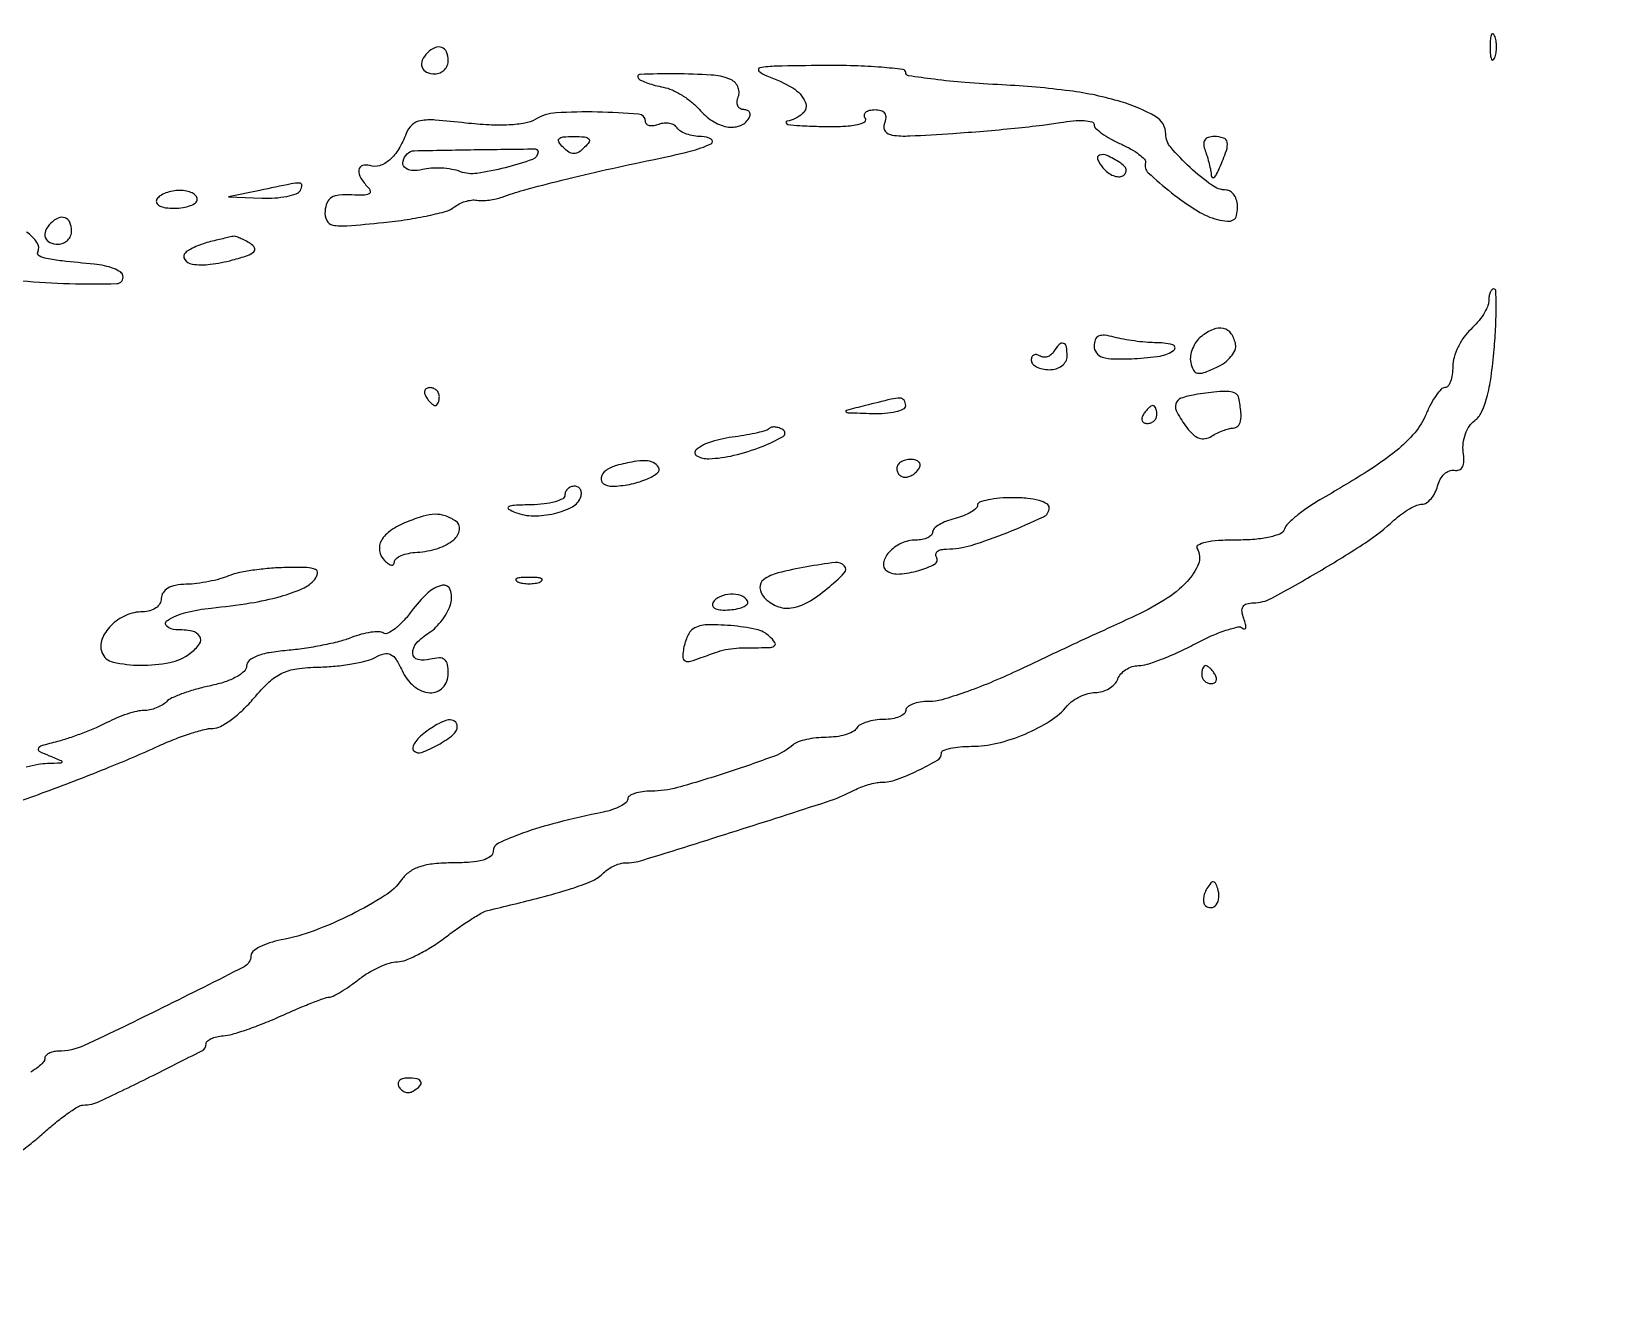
# Model space of a CAD drawing. Extents: x 0 to 4160, y 0 to 3120.
# Drawn here: x 1687.5 to 1862, y 1501.2 to 1642.7 of the extents above; entities that cross this region are included whole.
import ezdxf

# ---------------------------------------------------------------- set-up
doc = ezdxf.new("R2010")
doc.units = 0

msp = doc.modelspace()

# ---------------------------------------------------------------- linework, layer by layer
for points in [[(4159.499279, 606.274193, 0.000001), (4159.667734, 974.478125, 0.000057)], [(757.647081, 3119.740147, 0.000002), (520.492565, 3119.487217, 0.4139)], [(1964.75, 0.149832, 0.000016), (2717.930904, 0.232101, 0.000028), (3351.473438, 0.357111)], [(1686.41044, 1614.915324, 0.014224), (1691.76456, 1614.606972, 0.014542), (1697.02978, 1614.606979, 0.470872), (1697.720954, 1615.494678, 0.200268), (1697.437605, 1615.896747, 0.0464), (1696.683655, 1616.278649, 0.040839), (1695.66485, 1616.587669, 0.030175), (1694.5, 1616.766734, -0.003605), (1690.928833, 1617.122906, -0.025649), (1689.211918, 1617.396289, -0.067706), (1688.378145, 1617.695356, -0.395448), (1688.237197, 1618.096305, 0.260446), (1688.13273, 1619.198909, 0.093229), (1686.971034, 1620.350064, 0.075268)], [(1686.380166, 1517.88125, 0.015632), (1687.651729, 1518.850937, 0.011513), (1689, 1520, -0.012688), (1690.35459, 1521.148961, -0.016877), (1691.645437, 1522.11875, -0.014201), (1692.75401, 1522.848493, -0.139333), (1693.287141, 1523, 0.110497), (1695.138364, 1523.414167, 0.005596), (1700.731865, 1526.12577, 0.003069), (1706.524308, 1529.058852, 0.281051), (1707, 1529.838278, -0.220884), (1707.135903, 1530.130902, -0.067149), (1707.558795, 1530.400251, -0.053008), (1708.173868, 1530.608945, -0.036518), (1708.90228, 1530.717686, 0.05183), (1709.921596, 1530.901857, 0.012101), (1711.58023, 1531.426806, 0.01235), (1713.468654, 1532.127755, 0.011836), (1715.347416, 1532.93049, -0.005811), (1717.146136, 1533.724792, -0.007842), (1718.792237, 1534.398613, -0.00559), (1720.180258, 1534.923719, -0.080894), (1720.695136, 1535.022236, 0.112732), (1721.146921, 1535.138623, 0.015657), (1721.997946, 1535.612376, 0.017269), (1722.983816, 1536.249595, 0.013866), (1724, 1537, -0.030675), (1725.090605, 1537.750083, -0.027886), (1726.299287, 1538.387624, -0.028972), (1727.445713, 1538.834516, -0.075525), (1728.316722, 1538.977764, 0.091119), (1729.247286, 1539.160568, 0.023731), (1730.642965, 1539.789143, 0.023317), (1732.191774, 1540.670267, 0.021938), (1733.684705, 1541.708679, -0.009655), (1735.127357, 1542.765616, -0.011599), (1736.525314, 1543.701197, -0.010354), (1737.731305, 1544.433786, -0.072745), (1738.367983, 1544.688042, 0.003585), (1744.226671, 1546.13344, 0.014787), (1747.736836, 1547.137573, 0.022782), (1749.979757, 1547.965852, 0.096824), (1751.160364, 1548.760364, -0.044185), (1751.726948, 1549.234775, -0.036733), (1752.403178, 1549.635857, -0.038199), (1753.082199, 1549.911444, -0.077451), (1753.650456, 1550, 0.075411), (1755.676076, 1550.307255, 0.001364), (1766.120224, 1553.581579, 0.002206), (1776.164043, 1556.809348, 0.040939), (1779.236431, 1558.098159, -0.026583), (1779.997592, 1558.443442, -0.021322), (1780.848833, 1558.735084, -0.02181), (1781.660913, 1558.937108, -0.050095), (1782.287067, 1559, 0.086357), (1783.961837, 1559.291428, 0.026697), (1786.330004, 1560.286966, 0.020201), (1788.541853, 1561.471664, 0.262883), (1788.992198, 1562.25, -0.307108), (1789.194238, 1562.541344, -0.037154), (1789.980702, 1562.779687, -0.033889), (1791.06324, 1562.945769, -0.021123), (1792.346362, 1563, 0.059871), (1795.194076, 1563.342219, 0.040405), (1798.303733, 1564.372604, 0.041041), (1801.1109, 1565.843926, 0.078478), (1803.01722, 1567.520749, -0.065065), (1803.627369, 1568.087027, -0.044404), (1804.445013, 1568.56547, -0.044451), (1805.332925, 1568.891429, -0.065842), (1806.15383, 1569, 0.072137), (1806.926616, 1569.112076, 0.063864), (1807.671102, 1569.440625, 0.066858), (1808.275982, 1569.926452, 0.098869), (1808.638374, 1570.5, -0.091243), (1808.988695, 1571.073459, -0.066702), (1809.557215, 1571.559375, -0.065243), (1810.248297, 1571.88786, -0.078512), (1810.958049, 1572, 0.076441), (1811.91029, 1572.146436, 0.015492), (1813.528859, 1572.711984, 0.016006), (1815.387488, 1573.495923, 0.014385), (1817.260618, 1574.423776, -0.017163), (1819.061604, 1575.303471, -0.025403), (1820.700302, 1575.937646, -0.023079), (1822.037667, 1576.311092, -0.244244), (1822.568887, 1576.173776, 0.193797), (1822.786736, 1576.094449, 0.371969), (1822.913955, 1576.211984, 0.091535), (1822.88567, 1576.616302, 0.023032), (1822.690714, 1577.25, -0.054967), (1822.499472, 1578.049847, -0.170124), (1822.614716, 1578.584884, -0.188319), (1823.026504, 1578.8975, -0.069377), (1823.761664, 1579, 0.124852), (1825.817186, 1579.5214, 0.00854), (1831.094094, 1582.500285, 0.012844), (1836.251418, 1585.709898, 0.041075), (1839.438561, 1588.20639, -0.02777), (1840.268504, 1588.892842, -0.028916), (1841.158645, 1589.473127, -0.030187), (1841.982275, 1589.880721, -0.100129), (1842.57193, 1590, 0.147331), (1843.068289, 1590.149503, 0.070347), (1843.571602, 1590.595932, 0.060473), (1844.005649, 1591.252738, 0.051893), (1844.297255, 1592.028704, -0.062787), (1844.599791, 1592.783552, -0.077917), (1845.064417, 1593.379607, -0.092913), (1845.613475, 1593.729886, -0.148123), (1846.163887, 1593.778704, 0.144925), (1846.711338, 1593.823807, 0.188236), (1847.079106, 1594.161076, 0.111931), (1847.237745, 1594.82784, 0.037486), (1847.173003, 1595.833456, -0.065217), (1847.164119, 1596.822953, -0.056989), (1847.405388, 1597.830106, -0.05933), (1847.851705, 1598.714207, -0.088582), (1848.448449, 1599.338646, 0.127508), (1849.192701, 1600.248199, 0.041439), (1849.79186, 1601.893177, 0.03156), (1850.267339, 1604.198831, 0.014416), (1850.609365, 1607.25519, 0.008067), (1850.781553, 1609.841492, 0.01353), (1850.832261, 1612.018712, 0.007179), (1850.800132, 1613.790701, 0.40473), (1850.58392, 1614, 0.213444), (1850.360584, 1613.90011, 0.080186), (1850.171526, 1613.604903, 0.061004), (1850.042806, 1613.169946, 0.041491), (1850, 1612.654988, -0.105367), (1849.863329, 1612.01364, -0.036283), (1849.4125, 1611.173392, -0.034148), (1848.765355, 1610.29186, -0.033439), (1848, 1609.5, 0.05554), (1847.234492, 1608.634673, 0.041195), (1846.5875, 1607.532858, 0.042002), (1846.145526, 1606.375051, 0.070292), (1846, 1605.345012, -0.035654), (1845.935875, 1604.446878, -0.054041), (1845.741888, 1603.688847, -0.070663), (1845.458174, 1603.169018, -0.23681), (1845.12132, 1603, 0.206973), (1844.70599, 1602.820381, 0.034159), (1844.140106, 1602.129322, 0.032662), (1843.549273, 1601.171134, 0.023641), (1843.014908, 1600.035991, -0.077676), (1841.750699, 1597.963518, -0.047266), (1839.693725, 1595.954702, -0.030209), (1836.441541, 1593.63935, -0.008783), (1831.164988, 1590.471196, 0.019286), (1829.788497, 1589.604881, 0.022841), (1828.561161, 1588.679627, 0.02248), (1827.610536, 1587.817526, 0.117408), (1827.240399, 1587.221196, -0.214837), (1826.772203, 1586.713549, -0.044897), (1825.591995, 1586.331811, -0.036399), (1823.933051, 1586.080527, -0.019393), (1821.85765, 1586, 0.015716), (1819.857706, 1585.937121, 0.039415), (1818.413753, 1585.731205, 0.071679), (1817.590962, 1585.418162, 0.42802), (1817.487227, 1585.020667, -0.236341), (1817.637368, 1583.345899, -0.096758), (1816.375601, 1581.367239, -0.063658), (1813.821944, 1579.289219, -0.033178), (1810.193597, 1577.355818, 0.001945), (1807.504803, 1576.13195, 0.000942), (1804.075274, 1574.546949, 0.000935), (1800.509462, 1572.882688, 0.001346), (1797.360528, 1571.395466, -0.012862), (1794.435733, 1570.095614, -0.014343), (1791.551433, 1568.997418, -0.01375), (1789.051352, 1568.203132, -0.070145), (1787.610528, 1568, 0.036472), (1786.610749, 1567.926976, 0.055056), (1785.766843, 1567.70625, 0.072139), (1785.189127, 1567.383213, 0.23333), (1785, 1567, -0.222681), (1784.820624, 1566.617207, -0.076538), (1784.282961, 1566.29375, -0.058208), (1783.49372, 1566.07317, -0.039081), (1782.559017, 1566, 0.037634), (1781.57934, 1565.926158, 0.041396), (1780.653525, 1565.70625, 0.045439), (1779.906663, 1565.384508, 0.130646), (1779.5, 1565, -0.140547), (1779.076466, 1564.614859, -0.042361), (1778.25835, 1564.29375, -0.038741), (1777.235524, 1564.073701, -0.033629), (1776.140983, 1564, 0.027567), (1775.02197, 1563.938256, 0.028273), (1773.926101, 1563.753781, 0.029459), (1772.998998, 1563.484974, 0.095753), (1772.45, 1563.161809, -0.092396), (1770.36786, 1561.91743, -0.009676), (1764.977959, 1560.04069, -0.011009), (1759.53626, 1558.394869, -0.068025), (1756.647329, 1558, 0.031775), (1755.633188, 1557.935486, 0.049057), (1754.777653, 1557.73959, 0.063024), (1754.185174, 1557.454114, 0.254252), (1754, 1557.113499, -0.226436), (1753.818832, 1556.733968, -0.048386), (1753.192188, 1556.320381, -0.041635), (1752.303194, 1555.940895, -0.029093), (1751.25, 1555.658396, 0.011057), (1746.140235, 1554.483489, 0.023925), (1742.284633, 1553.307853, 0.024401), (1739.579768, 1552.18779, 0.290103), (1739, 1551.27264, -0.244141), (1738.713904, 1550.721641, -0.083699), (1737.87715, 1550.321604, -0.050584), (1736.504297, 1550.07481, -0.019199), (1734.556704, 1550, 0.02374), (1732.415013, 1549.898257, 0.05448), (1730.835842, 1549.571901, 0.07291), (1729.669973, 1548.996871, 0.088799), (1728.806704, 1548.141323, -0.098907), (1726.925166, 1546.349904, -0.024929), (1723.223914, 1544.260843, -0.026257), (1719.048688, 1542.438717, -0.043415), (1715.346264, 1541.405181, 0.030879), (1714.063699, 1541.081533, 0.043752), (1712.978435, 1540.627328, 0.051612), (1712.215208, 1540.119669, 0.220254), (1711.98458, 1539.638709, -0.278116), (1711.223637, 1538.414302, -0.003098), (1702.163582, 1533.857416, -0.005643), (1693.415086, 1529.647208, -0.10975), (1690.502039, 1529, 0.053931), (1689.92741, 1528.937838, 0.073666), (1689.441224, 1528.753401, 0.093369), (1689.114892, 1528.480844, 0.17391), (1689, 1528.160515, -0.190598), (1688.843176, 1527.764062, -0.037004), (1688.265625, 1527.233025, -0.034577), (1687.457269, 1526.679567, -0.025934)], [(1681.954817, 1555.371136, 0.00413), (1688.723623, 1557.795261, 0.007407), (1695.7786, 1560.507109, 0.011682), (1701.739102, 1563.06346, -0.014176), (1703.491612, 1563.804757, -0.014974), (1705.251877, 1564.431141, -0.014739), (1706.796544, 1564.879424, -0.063329), (1707.744705, 1565, 0.125694), (1708.611066, 1565.221288, 0.033721), (1709.818814, 1565.991279, 0.031948), (1711.117936, 1567.08298, 0.028272), (1712.324885, 1568.374567, -0.028929), (1714.004097, 1570.16681, -0.078663), (1715.432642, 1571.150651, -0.078255), (1717.099631, 1571.647938, -0.02842), (1719.566731, 1571.838018, 0.019207), (1721.398534, 1571.945262, 0.018479), (1723.240679, 1572.1933, 0.018769), (1724.845696, 1572.532593, 0.061461), (1725.855513, 1572.922673, -0.058854), (1726.857272, 1573.315633, -0.180059), (1727.571635, 1573.243924, -0.141014), (1728.175427, 1572.696439, -0.03165), (1728.836626, 1571.459222, 0.110236), (1730.166486, 1569.699347, 0.160827), (1731.953342, 1568.974906, 0.228068), (1733.39378, 1569.553934, 0.187171), (1734, 1571.116631, 0.047795), (1733.902625, 1572.132969, 0.178606), (1733.57555, 1572.673064, 0.183395), (1732.982584, 1572.863029, 0.050807), (1732, 1572.710251, -0.117321), (1730.620495, 1572.679616, -0.340696), (1730.04237, 1573.362239, -0.199592), (1730.461406, 1574.517251, -0.067732), (1731.863252, 1575.682526, 0.056188), (1732.616492, 1576.279904, 0.037341), (1733.338717, 1577.11443, 0.037445), (1733.925738, 1578.042715, 0.058378), (1734.269632, 1578.923073, 0.145688), (1734.218402, 1580.448886, 0.378166), (1733.340786, 1580.956989, 0.140527), (1731.709183, 1580.112717, 0.044385), (1729.87091, 1578.039267, -0.027069), (1728.966768, 1576.945487, -0.041233), (1728.060189, 1576.111884, -0.048957), (1727.271608, 1575.613926, -0.2604), (1726.780616, 1575.635587, 0.140617), (1726.259038, 1575.782283, 0.033816), (1725.353969, 1575.716243, 0.03209), (1724.285449, 1575.494521, 0.02705), (1723.189643, 1575.127918, -0.031836), (1721.845254, 1574.692405, -0.012936), (1719.968208, 1574.265245, -0.012738), (1717.919976, 1573.90856, -0.015846), (1716, 1573.686298, 0.020577), (1714.042326, 1573.440884, 0.050666), (1712.64653, 1573.058936, 0.079582), (1711.789132, 1572.559818, 0.224877), (1711.5, 1571.949461, -0.213619), (1711.234018, 1571.355308, -0.056741), (1710.365729, 1570.741163, -0.045567), (1709.088185, 1570.18411, -0.028822), (1707.517274, 1569.762035, 0.016782), (1705.921603, 1569.374227, 0.018967), (1704.420336, 1568.893485, 0.018535), (1703.184336, 1568.392773, 0.091109), (1702.567274, 1567.967274, -0.065334), (1702.084121, 1567.596218, -0.03888), (1701.428824, 1567.282327, -0.038274), (1700.714382, 1567.067198, -0.053048), (1700.05, 1566.993839, 0.057954), (1699.279832, 1566.901166, 0.020099), (1698.201359, 1566.596035, 0.019655), (1697.029759, 1566.161424, 0.021616), (1695.933349, 1565.648265, -0.018284), (1694.738845, 1565.079462, -0.010445), (1693.25898, 1564.476408, -0.010423), (1691.74284, 1563.931162, -0.016999), (1690.433349, 1563.539843, 0.006655), (1688.657603, 1563.048965, 0.191117), (1688.290238, 1562.763447, 0.43498), (1688.379538, 1562.462173, 0.018762), (1689.5, 1561.955703, -0.003161), (1690.834683, 1561.401865, -0.358528), (1690.917246, 1561.244292, -0.342688), (1690.778457, 1561.126287, -0.003047), (1689.3151, 1561.070285, 0.035471), (1688.278641, 1560.963078, 0.016167), (1686.945078, 1560.683974, 0.015916)]]:
    msp.add_lwpolyline(points, format="xyb")
for points in [[(1850.157895, 1641, 0.017491), (1850.189089, 1640.10856, 0.078554), (1850.306058, 1639.601562, 0.447206), (1850.474999, 1639.540618, 0.174857), (1850.662281, 1639.75, 0.057986), (1850.818615, 1640.320008, 0.037979), (1850.87034, 1641, 0.037979), (1850.818615, 1641.679992, 0.057986), (1850.662281, 1642.25, 0.174857), (1850.474999, 1642.459382, 0.447206), (1850.306058, 1642.398438, 0.078554), (1850.189089, 1641.89144, 0.017491)], [(1731.666667, 1640.333333, 0.091649), (1731.095775, 1639.503522, 0.193059), (1731.066255, 1638.735179, 0.206496), (1731.569797, 1638.19498, 0.103678), (1732.5, 1638, 0.099038), (1733.072457, 1638.114514, 0.097945), (1733.559375, 1638.440625, 0.097945), (1733.885486, 1638.927543, 0.099038), (1734, 1639.5, 0.103678), (1733.80502, 1640.430203, 0.206496), (1733.264821, 1640.933745, 0.193059), (1732.496478, 1640.904225, 0.091649)], [(1755.198027, 1637.46864, 0.09423), (1755.539285, 1637.236426, 0.018748), (1756.229783, 1636.96694, 0.019229), (1757.069675, 1636.710667, 0.016863), (1757.964224, 1636.50689, -0.058307), (1758.948289, 1636.195205, -0.032369), (1760.061859, 1635.604191, -0.031827), (1761.126328, 1634.850213, -0.044136), (1761.966826, 1634.03825, 0.068766), (1763.451113, 1632.738973, 0.099383), (1765.06337, 1632.088278, 0.13012), (1766.49124, 1632.193133, 0.172978), (1767.5, 1633, 0.093667), (1767.646585, 1633.381563, 0.171987), (1767.593972, 1633.70625, 0.173661), (1767.34937, 1633.923227, 0.095723), (1766.952028, 1634, -0.138841), (1766.552154, 1634.113221, -0.15249), (1766.288291, 1634.416315, -0.122057), (1766.209122, 1634.875454, -0.073695), (1766.329869, 1635.417241, 0.106326), (1766.421065, 1636.002606, 0.099378), (1766.267858, 1636.589353, 0.096073), (1765.893432, 1637.086956, 0.092199), (1765.35507, 1637.417241, 0.077216), (1763.297154, 1637.860783, 0.013275), (1759.293131, 1637.987386, 0.00965), (1755.380787, 1637.931676, 0.656118)], [(1769.5, 1637.771109, -0.046797), (1772.406825, 1636.415317, -0.15698), (1773.789876, 1634.868097, -0.329379), (1773.499047, 1633.557465, -0.132207), (1771.75, 1632.705733, 0.46841), (1771.653983, 1632.5318, 0.266128), (1771.867336, 1632.359663, 0.026343), (1773.209905, 1632.216801, 0.007474), (1775.309017, 1632.136182, 0.01233), (1777.73305, 1632.13914, 0.034768), (1779.418666, 1632.300416, 0.064585), (1780.374334, 1632.589649, 0.453033), (1780.5, 1633, -0.152499), (1780.402804, 1633.379215, -0.191558), (1780.552903, 1633.70625, -0.130242), (1780.954667, 1633.927278, -0.061057), (1781.547972, 1634, -0.070902), (1782.242689, 1633.900988, -0.178706), (1782.64726, 1633.601765, -0.172835), (1782.768205, 1633.103259, -0.065628), (1782.598868, 1632.39705, 0.25947), (1782.711386, 1631.606252, 0.198946), (1783.478683, 1631.157758, 0.046343), (1785.459049, 1631.071417, 0.004531), (1790.241879, 1631.349665, 0.004299), (1793.678576, 1631.610568, 0.004063), (1797.17574, 1631.934964, 0.004038), (1800.267391, 1632.272348, 0.014154), (1802.25, 1632.56202, -0.021154), (1803.687792, 1632.751578, -0.036097), (1804.898438, 1632.771699, -0.043202), (1805.766304, 1632.647722, -0.348837), (1806, 1632.353517, 0.205103), (1806.177565, 1631.938859, 0.032209), (1806.874098, 1631.35549, 0.031336), (1807.836033, 1630.738699, 0.022702), (1808.975653, 1630.171071, -0.022897), (1810.099409, 1629.610796, -0.035011), (1811.010922, 1629.015832, -0.038317), (1811.632823, 1628.464993, -0.270261), (1811.725653, 1628.087961, 0.284915), (1812.034161, 1626.967242, 0.019681), (1814.638334, 1624.739301, 0.026836), (1817.522281, 1622.703508, 0.078902), (1819.75, 1621.752331, 0.037354), (1820.874006, 1621.55778, 0.159913), (1821.529044, 1621.704553, 0.198892), (1821.886713, 1622.184371, 0.062057), (1822, 1623.09362, 0.063541), (1821.906698, 1623.824837, 0.079927), (1821.632812, 1624.449284, 0.095748), (1821.226837, 1624.873214, 0.148794), (1820.75, 1625.031601, -0.151384), (1819.119006, 1625.582547, -0.02989), (1816.701807, 1627.561397, -0.028824), (1814.54427, 1629.798076, -0.179326), (1814, 1631.266822, 0.269937), (1812.857463, 1633.228917, 0.056004), (1809.039498, 1634.862482, 0.041068), (1803.269499, 1636.094196, 0.019914), (1795.75, 1636.760642, -0.007469), (1791.6283, 1637.02277, -0.012329), (1788.157813, 1637.38187, -0.005961), (1785.308423, 1637.782493, -0.370475), (1785, 1638.141614, 0.380501), (1784.697327, 1638.48176, 0.008099), (1782.282813, 1638.724658, 0.014447), (1779.296661, 1638.889581, 0.008704), (1775.75, 1638.921053, 0.002848), (1770.572472, 1638.847369, 0.04053), (1768.734159, 1638.661175, 0.621762), (1768.629337, 1638.291509, 0.098231)], [(1743.678226, 1632.904429, -0.091974), (1742.548688, 1632.487785, -0.029697), (1740.768808, 1632.290176, -0.025607), (1738.536037, 1632.290194, -0.016085), (1735.934251, 1632.507631, 0.008892), (1732.54483, 1632.840048, 0.063437), (1730.901548, 1632.763211, 0.143765), (1729.951214, 1632.29355, 0.116525), (1729.311979, 1631.347488, -0.04503), (1728.47119, 1629.616707, -0.076463), (1727.442573, 1628.382618, -0.102669), (1726.332255, 1627.748795, -0.160312), (1725.241071, 1627.752976, 0.155818), (1724.426633, 1627.763239, 0.306925), (1724.038122, 1627.281476, 0.156642), (1724.247613, 1626.37741, 0.061813), (1725.041717, 1625.358283, -0.134429), (1725.294299, 1624.915233, -0.356639), (1725.151407, 1624.60714, -0.10998), (1724.513528, 1624.45624, -0.018161), (1723.241516, 1624.485632, 0.033842), (1721.83736, 1624.474065, 0.116487), (1720.97508, 1624.199919, 0.159052), (1720.478095, 1623.6282, 0.081413), (1720.251948, 1622.694597, 0.13259), (1720.450621, 1621.652895, 0.235385), (1721.127174, 1621.131771, 0.068618), (1722.676289, 1621.043424, 0.005511), (1726.758747, 1621.416264, 0.012143), (1729.396088, 1621.751362, 0.015302), (1731.816595, 1622.194996, 0.013432), (1733.801047, 1622.677962, 0.10719), (1734.632409, 1623.10989, -0.055483), (1735.196589, 1623.481034, -0.042198), (1735.882459, 1623.760302, -0.043213), (1736.579835, 1623.913292, -0.073428), (1737.175811, 1623.903154, 0.046672), (1737.790979, 1623.859822, 0.024956), (1738.551645, 1623.915337, 0.024625), (1739.328893, 1624.050353, 0.035059), (1740, 1624.251588, -0.02446), (1742.390323, 1625.023879, -0.005106), (1746.655579, 1626.128361, -0.005342), (1751.641712, 1627.30893, -0.005002), (1756.762239, 1628.409987, 0.010734), (1760.960266, 1629.36316, 0.049527), (1763.303775, 1630.201938, 0.602543), (1763.325546, 1630.701659, 0.13322), (1762.225684, 1631, -0.041527), (1761.37558, 1631.070727, -0.043664), (1760.563537, 1631.280921, -0.047822), (1759.902377, 1631.589063, -0.12198), (1759.526992, 1631.956326, 0.126981), (1759.190464, 1632.279146, 0.081026), (1758.678351, 1632.466258, 0.072258), (1758.073335, 1632.493102, 0.066719), (1757.467975, 1632.349337, -0.050413), (1756.905618, 1632.196321, -0.091795), (1756.431218, 1632.204933, -0.141285), (1756.120235, 1632.367602, -0.20483), (1756, 1632.648787, 0.390464), (1755.221492, 1633.493698, 0.015255), (1750.625958, 1633.729438, 0.021215), (1746.01851, 1633.629535, 0.11873)], [(1749.2, 1629.8, -0.049631), (1748.547259, 1629.265408, -0.147822), (1748, 1629.1, -0.147822), (1747.452741, 1629.265408, -0.049631), (1746.8, 1629.8, -0.051663), (1746.313616, 1630.398813, -0.354955), (1746.35, 1630.75, -0.180052), (1746.800928, 1630.95632, -0.018208), (1748, 1631, -0.018208), (1749.199072, 1630.95632, -0.180052), (1749.65, 1630.75, -0.354955), (1749.686384, 1630.398813, -0.051663)], [(1818.393011, 1629.418213, -0.017653), (1818.630596, 1628.727077, -0.013583), (1818.842343, 1627.957913, -0.01379), (1819.001056, 1627.227261, -0.031568), (1819.070285, 1626.668213, 0.193333), (1819.181951, 1626.432275, 0.386902), (1819.372382, 1626.430662, 0.08752), (1819.663057, 1626.800333, 0.021474), (1820, 1627.5, 0.015546), (1820.758653, 1629.428658, 0.129567), (1820.838559, 1630.355725, 0.278471), (1820.419791, 1630.838133, 0.078339), (1819.393011, 1631, 0.076855), (1818.737605, 1630.898658, 0.176865), (1818.348199, 1630.59835, 0.16701), (1818.230887, 1630.103551, 0.067159)], [(1744, 1629.29855, -0.319114), (1743.394953, 1628.44708, -0.021051), (1740.347995, 1627.527523, -0.026499), (1737.184901, 1626.892848, -0.124845), (1735.357322, 1627.082441, 0.044921), (1734.383209, 1627.343656, 0.02923), (1733.225029, 1627.475992, 0.029355), (1732.069996, 1627.472103, 0.048467), (1731.107322, 1627.317814, -0.080767), (1729.922503, 1627.205403, -0.187294), (1729.126606, 1627.577076, -0.262279), (1728.948519, 1628.272764, -0.131638), (1729.417116, 1629.083333, -0.193227), (1730.200702, 1629.417505, -0.001651), (1736.883673, 1629.53821, -0.001167), (1743.672714, 1629.622552, -0.417171)], [(1806.990862, 1627.51101, 0.057015), (1807.537349, 1626.987251, 0.069165), (1808.155439, 1626.639771, 0.082132), (1808.747486, 1626.513493, 0.151089), (1809.22007, 1626.63601, 0.125121), (1809.522353, 1626.948828, 0.192588), (1809.573772, 1627.316881, 0.136748), (1809.348827, 1627.715727, 0.055227), (1808.856763, 1628.109687, 0.032662), (1807.443277, 1628.880926, 0.188345), (1806.608907, 1628.932599, 0.444336), (1806.399887, 1628.469597, 0.070243)], [(1701.5, 1624, 0.253782), (1701.478234, 1623.615199, 0.1651), (1701.794783, 1623.287316, 0.083483), (1702.479336, 1623.068671, 0.035659), (1703.440983, 1623, 0.037227), (1704.420991, 1623.073066, 0.055981), (1705.248289, 1623.29375, 0.073461), (1705.813779, 1623.616918, 0.230178), (1706, 1624, 0.186414), (1705.852535, 1624.381787, 0.089706), (1705.429836, 1624.70625, 0.069539), (1704.801778, 1624.926216, 0.049547), (1704.059017, 1625, 0.046881), (1703.270704, 1624.925923, 0.046318), (1702.50665, 1624.70625, 0.050262), (1701.876024, 1624.383556, 0.111412)], [(1713, 1625), (1709.5, 1624.263282), (1713.190983, 1624.131641, 0.025684), (1714.649435, 1624.154551, 0.03296), (1715.979287, 1624.33242, 0.034769), (1717.029128, 1624.621128, 0.171488), (1717.5, 1625, 0.128206), (1717.67342, 1625.563505, 0.427023), (1717.433998, 1625.813583, 0.049962), (1716.476596, 1625.717677, 0.001945)], [(1689.666667, 1621.333333, 0.091649), (1689.095775, 1620.503522, 0.193059), (1689.066255, 1619.735179, 0.206496), (1689.569797, 1619.19498, 0.103678), (1690.5, 1619, 0.099038), (1691.072457, 1619.114514, 0.097945), (1691.559375, 1619.440625, 0.097945), (1691.885486, 1619.927543, 0.099038), (1692, 1620.5, 0.103678), (1691.80502, 1621.430203, 0.206496), (1691.264821, 1621.933745, 0.193059), (1690.496478, 1621.904225, 0.091649)], [(1707.5, 1619.286934, 0.023854), (1706.67436, 1619.046165, 0.021633), (1705.847442, 1618.720951, 0.022206), (1705.133084, 1618.364913, 0.062326), (1704.682783, 1618.035718, 0.372089), (1704.606655, 1617.296392, 0.205209), (1705.433271, 1616.782542, 0.068338), (1707.447978, 1616.752496, 0.034952), (1709.935133, 1617.234509, 0.014325), (1711.606435, 1617.73316, 0.10578), (1712.320365, 1618.150866, 0.347898), (1712.390116, 1618.580235, 0.125163), (1711.935133, 1619.061252, 0.019076), (1711.349019, 1619.401544, 0.023152), (1710.774695, 1619.673036, 0.022606), (1710.279522, 1619.853835, 0.126569), (1710, 1619.868686, 0.00661), (1709.698171, 1619.803741, 0.000869), (1709.059375, 1619.656262, 0.001009), (1708.302403, 1619.478503, 0.000845)], [(1817.963601, 1608.716147, 0.071053), (1817.402094, 1608.124607, 0.057828), (1816.981336, 1607.357992, 0.059438), (1816.75717, 1606.540705, 0.088243), (1816.777215, 1605.800423, 0.067293), (1817.071066, 1604.963025, 0.228684), (1817.519465, 1604.622652, 0.137057), (1818.24231, 1604.67534, 0.02059), (1819.602604, 1605.228703, 0.051136), (1820.528029, 1605.770566, 0.060789), (1821.265948, 1606.462603, 0.071342), (1821.717062, 1607.192479, 0.151871), (1821.788991, 1607.845414, 0.105946), (1821.292692, 1609.010089, 0.185345), (1820.433379, 1609.585866, 0.154834), (1819.283543, 1609.489721, 0.069843)], [(1801.489919, 1606.983688, -0.090427), (1801.179369, 1606.639411, -0.095498), (1800.77286, 1606.434921, -0.099685), (1800.334197, 1606.401101, -0.108373), (1799.930902, 1606.542705, 0.090666), (1799.57557, 1606.681645, 0.169366), (1799.273452, 1606.637945, 0.176081), (1799.071817, 1606.418448, 0.098926), (1799, 1606.059017, 0.182172), (1799.152336, 1605.654781, 0.09101), (1799.5875, 1605.311086, 0.070927), (1800.234725, 1605.07823, 0.050979), (1801, 1605, 0.072314), (1801.769411, 1605.111864, 0.08892), (1802.416667, 1605.4375, 0.10214), (1802.846791, 1605.924246, 0.130775), (1803, 1606.5, 0.041723), (1802.911619, 1607.5573, 0.280536), (1802.58144, 1607.938496, 0.295597), (1802.108296, 1607.810171, 0.044417)], [(1806, 1607.638266, 0.164131), (1806.256041, 1606.87929, 0.155901), (1806.924633, 1606.411243, 0.071659), (1808.204937, 1606.206764, 0.0147), (1810.5, 1606.239119, 0.027917), (1813.379981, 1606.526087, 0.128873), (1814.902263, 1607.190376, 0.629849), (1814.769974, 1607.778746, 0.054907), (1812.75, 1608.013655, -0.020614), (1811.725757, 1608.062129, -0.011917), (1810.5, 1608.200423, -0.011897), (1809.274675, 1608.398132, -0.01952), (1808.25, 1608.630286, 0.0357), (1807.17856, 1608.836864, 0.134389), (1806.508155, 1608.736858, 0.198833), (1806.132163, 1608.343628, 0.092877)], [(1731.5, 1602, 0.029505), (1731.768994, 1601.617226, 0.035638), (1732.066025, 1601.29375, 0.038439), (1732.34829, 1601.065539, 0.151918), (1732.559017, 1601, 0.210953), (1732.727648, 1601.07446, 0.081139), (1732.870461, 1601.29375, 0.061769), (1732.967655, 1601.617151, 0.042167), (1733, 1602, 0.105053), (1732.918938, 1602.381556, 0.099167), (1732.688914, 1602.70625, 0.09642), (1732.345238, 1602.923877, 0.093332), (1731.940983, 1603, 0.108972), (1731.586039, 1602.921712, 0.182303), (1731.3746, 1602.70625, 0.161196), (1731.343488, 1602.3821, 0.082592)], [(1817.25, 1602.210224, 0.047458), (1815.691963, 1601.814266, 0.25169), (1815.122418, 1601.182872, 0.19223), (1815.256841, 1600.222179, 0.028139), (1816.348296, 1598.538354, 0.048225), (1817.032459, 1597.770381, 0.103357), (1817.70968, 1597.363796, 0.128143), (1818.39426, 1597.309041, 0.097644), (1819.098296, 1597.581912, -0.027473), (1819.708351, 1597.922746, -0.023758), (1820.381999, 1598.213181, -0.024458), (1821.018702, 1598.417586, -0.061685), (1821.5, 1598.484687, 0.19365), (1822.029026, 1598.707033, 0.150785), (1822.325849, 1599.262127, 0.073196), (1822.37119, 1600.255938, 0.019391), (1822.15, 1601.833333, 0.222675), (1821.795531, 1602.333762, 0.110328), (1821.03459, 1602.566261, 0.048239), (1819.673874, 1602.539535, 0.009496)], [(1780.5, 1601, 0.001806), (1778.399487, 1600.457425, 0.552575), (1778.355757, 1600.318409, 0.210625), (1778.584323, 1600.207788, 0.001006), (1781.25, 1600.118315, 0.025186), (1782.687127, 1600.145368, 0.040456), (1783.898438, 1600.328505, 0.049096), (1784.756385, 1600.621448, 0.293966), (1785, 1601, 0.149372), (1784.820053, 1601.588906, 0.24941), (1784.373701, 1601.826324, 0.058646), (1783.374285, 1601.708695, 0.003713)], [(1811.5, 1600, 0.082592), (1811.343488, 1599.6179, 0.161196), (1811.3746, 1599.29375, 0.182303), (1811.586039, 1599.078288, 0.108972), (1811.940983, 1599, 0.093332), (1812.345238, 1599.076123, 0.09642), (1812.688914, 1599.29375, 0.099167), (1812.918938, 1599.618444, 0.105053), (1813, 1600, 0.042167), (1812.967655, 1600.382849, 0.061769), (1812.870461, 1600.70625, 0.081139), (1812.727648, 1600.92554, 0.210953), (1812.559017, 1601, 0.151918), (1812.34829, 1600.934461, 0.038439), (1812.066025, 1600.70625, 0.035638), (1811.768994, 1600.382774, 0.029505)], [(1769.775904, 1598.442571, -0.12398), (1769.410507, 1598.224188, -0.01349), (1768.456524, 1597.965274, -0.015867), (1767.284467, 1597.719975, -0.012174), (1765.990816, 1597.524149, 0.039672), (1763.348961, 1596.974327, 0.10279), (1761.640452, 1596.064445, 0.533672), (1761.711133, 1595.386355, 0.130111), (1763.05, 1595.076078, 0.051684), (1765.849826, 1595.454426, 0.033224), (1768.979346, 1596.436296, 0.037974), (1771.322717, 1597.557752, 0.567842), (1771.334234, 1598.293432, 0.052674), (1770.893257, 1598.505537, 0.061994), (1770.441174, 1598.606272, 0.0725), (1770.046444, 1598.586783, 0.148916)], [(1752.75, 1594.310674, 0.088806), (1751.584446, 1593.772231, 0.188838), (1751.042512, 1592.958638, 0.310163), (1751.316017, 1592.28789, 0.149354), (1752.25, 1592.013655, 0.045353), (1754.19885, 1592.212278, 0.04828), (1756.037698, 1592.758403, 0.060864), (1757.300932, 1593.459638, 0.392482), (1757.429736, 1594.11369, 0.144403), (1756.847647, 1594.635029, 0.100715), (1755.986553, 1594.848329, 0.058052), (1754.704701, 1594.753421, 0.016435)], [(1784, 1594, 0.092995), (1784.071618, 1593.618268, 0.096318), (1784.276414, 1593.29375, 0.099231), (1784.581949, 1593.076556, 0.105429), (1784.940983, 1593, 0.089642), (1785.346558, 1593.073302, 0.053229), (1785.7871, 1593.29375, 0.051032), (1786.193797, 1593.617485, 0.06081), (1786.5, 1594, 0.139169), (1786.607943, 1594.379648, 0.191142), (1786.478525, 1594.70625, 0.138808), (1786.110654, 1594.926733, 0.066118), (1785.559017, 1595, 0.062283), (1784.962904, 1594.925455, 0.080552), (1784.457961, 1594.70625, 0.097988), (1784.120018, 1594.381379, 0.153634)], [(1747, 1591, -0.283397), (1746.759007, 1590.608963, -0.047073), (1745.898438, 1590.273104, -0.039669), (1744.686977, 1590.029142, -0.025176), (1743.25, 1589.929715, 0.006685), (1741.356629, 1589.868898, 0.101461), (1740.723113, 1589.70868, 0.596699), (1740.712141, 1589.464371, 0.041902), (1741.493328, 1589.081274, 0.092332), (1743.485696, 1588.702142, 0.059192), (1745.831547, 1588.971551, 0.062269), (1747.846983, 1589.723196, 0.194317), (1748.768173, 1590.80452, 0.084972), (1748.838199, 1591.261013, 0.126391), (1748.73138, 1591.648828, 0.142772), (1748.464479, 1591.906056, 0.121421), (1748.083333, 1592, 0.091158), (1747.669757, 1591.923967, 0.095739), (1747.318229, 1591.70625, 0.099562), (1747.083004, 1591.381527, 0.107521)], [(1793, 1589.882688, -0.214739), (1792.834622, 1589.515376, -0.048171), (1792.265625, 1589.101884, -0.04173), (1791.457339, 1588.712688, -0.029866), (1790.5, 1588.410644, 0.031538), (1789.542749, 1588.105107, 0.043524), (1788.734375, 1587.705595, 0.050787), (1788.168069, 1587.277325, 0.208396), (1788, 1586.891592, -0.199202), (1787.858675, 1586.55094, -0.085443), (1787.448468, 1586.261905, -0.065434), (1786.841115, 1586.065571, -0.045525), (1786.122445, 1586, 0.110535), (1784.513027, 1585.639804, 0.094974), (1783.108368, 1584.616221, 0.142982), (1782.51478, 1583.440811, 0.309563), (1782.905453, 1582.558433, 0.158806), (1784.298856, 1582.219521, 0.049204), (1786.450455, 1582.599314, 0.056888), (1788.22682, 1583.322654, 0.429889), (1788.434072, 1584.106674, -0.179057), (1788.365801, 1584.444828, -0.188057), (1788.536121, 1584.737585, -0.115374), (1788.954374, 1584.935708, -0.053212), (1789.556769, 1585, 0.074816), (1792.287263, 1585.410868, 0.020849), (1796.374768, 1586.858606, 0.013257), (1800.35031, 1588.579912, 0.291803), (1801, 1589.598355, 0.272359), (1800.735878, 1590.047267, 0.058087), (1799.864195, 1590.406715, 0.044089), (1798.583609, 1590.648954, 0.024713), (1797, 1590.727273, 0.01989), (1795.466818, 1590.666257, 0.032146), (1794.175, 1590.479176, 0.034215), (1793.231153, 1590.211349, 0.316445)], [(1729.352327, 1588.006691, 0.052349), (1727.581438, 1587.066432, 0.114728), (1726.541699, 1585.949531, 0.172622), (1726.332329, 1584.794379, 0.156977), (1726.887132, 1583.712868, 0.041282), (1727.315286, 1583.350126, 0.119346), (1727.673303, 1583.205967, 0.253664), (1727.90239, 1583.290012, 0.182379), (1728.000706, 1583.55, -0.227154), (1728.180626, 1583.924881, -0.066785), (1728.741747, 1584.263697, -0.052455), (1729.556945, 1584.520374, -0.035652), (1730.522406, 1584.645564, 0.063128), (1732.819279, 1585.072467, 0.094359), (1734.607977, 1586.045032, 0.187189), (1735.244951, 1587.171791, 0.295675), (1734.797334, 1588.146416, 0.059273), (1733.632389, 1588.70468, 0.088765), (1732.519832, 1588.874433, 0.067562), (1731.207442, 1588.661865, 0.022005)], [(1773.966035, 1583.018117, 0.017399), (1770.763756, 1582.328717, 0.094026), (1769.156865, 1581.583296, 0.263183), (1768.741629, 1580.687971, 0.169321), (1769.216049, 1579.613803, 0.107987), (1770.640908, 1578.629989, 0.132465), (1772.240026, 1578.427816, 0.098378), (1774.085181, 1579.067591, 0.040905), (1776.253798, 1580.588612, 0.02569), (1778.145059, 1582.332161, 0.402316), (1778.152791, 1583.134022, 0.237839), (1777.161267, 1583.494199, 0.014673)], [(1709.5, 1582, -0.035492), (1708.537653, 1581.665091, -0.017667), (1707.279688, 1581.372382, -0.017442), (1705.949101, 1581.15983, -0.024498), (1704.75, 1581.070285, 0.040861), (1703.583856, 1580.944758, 0.082669), (1702.720048, 1580.62565, 0.116268), (1702.192156, 1580.133543, 0.148316), (1702, 1579.5, -0.132005), (1701.843234, 1578.916559, -0.105152), (1701.404762, 1578.431034, -0.089445), (1700.736782, 1578.10974, -0.067581), (1699.928571, 1578, 0.105567), (1698.049829, 1577.598863, 0.090554), (1696.379746, 1576.453043, 0.103245), (1695.379474, 1574.936553, 0.188107), (1695.371488, 1573.474301, 0.251962), (1696.637689, 1572.384333, 0.051947), (1699.66502, 1572.039884, 0.051807), (1702.946631, 1572.349363, 0.113462), (1705.234456, 1573.38068, 0.074004), (1706.250615, 1574.421114, 0.302372), (1706.283013, 1575.260163, 0.213519), (1705.443874, 1575.835984, 0.045202), (1703.633333, 1576, -0.186171), (1702.609774, 1576.394798, -0.499487), (1702.670184, 1577.050046, -0.076173), (1704.73394, 1577.923407, -0.036951), (1707.562254, 1578.421773, 0.013955), (1711.914889, 1578.983983, 0.028529), (1715.278678, 1579.712932, 0.036018), (1717.729376, 1580.586603, 0.116426), (1719.100018, 1581.620515, 0.124709), (1719.422843, 1582.298153, 0.359908), (1719.193396, 1582.723702, 0.091263), (1718.224028, 1582.923563, 0.009345), (1715.872445, 1582.929715, 0.016676), (1714.051733, 1582.839657, 0.015527), (1712.196906, 1582.627618, 0.015724), (1710.561054, 1582.336158, 0.049563)], [(1741.75, 1581.337719, 0.057986), (1742.320008, 1581.181385, 0.037979), (1743, 1581.12966, 0.037979), (1743.679992, 1581.181385, 0.057986), (1744.25, 1581.337719, 0.174857), (1744.459382, 1581.525001, 0.447206), (1744.398438, 1581.693942, 0.078554), (1743.89144, 1581.810911, 0.017491), (1743, 1581.842105, 0.017491), (1742.10856, 1581.810911, 0.078554), (1741.601562, 1581.693942, 0.447206), (1741.540618, 1581.525001, 0.174857)], [(1763.504115, 1579.006658, 0.247097), (1763.478693, 1578.639266, 0.191396), (1763.769124, 1578.353572, 0.087479), (1764.427121, 1578.203358, 0.033138), (1765.373004, 1578.218799, 0.031729), (1766.290934, 1578.353788, 0.063172), (1766.983454, 1578.595355, 0.112169), (1767.351723, 1578.896344, 0.313659), (1767.36889, 1579.212141, 0.173552), (1766.622678, 1579.807643, 0.096038), (1765.453988, 1579.970395, 0.092972), (1764.275227, 1579.683769, 0.149418)], [(1761.154508, 1576, 0.099061), (1760.882701, 1575.690695, 0.030996), (1760.606545, 1575.135414, 0.029609), (1760.3681, 1574.462057, 0.028779), (1760.208197, 1573.758857, 0.053104), (1760.156142, 1572.891461, 0.28604), (1760.41253, 1572.519396, 0.174206), (1760.985768, 1572.481924, 0.020915), (1762.208197, 1572.889057, -0.009851), (1764.035294, 1573.542818, -0.037786), (1765.2052, 1573.839529, -0.035352), (1766.443458, 1573.966485, -0.007874), (1768.571429, 1574, 0.014305), (1769.932178, 1574.03894, 0.184629), (1770.387508, 1574.24357, 0.374228), (1770.411215, 1574.59635, 0.040515), (1769.821429, 1575.255291, 0.138141), (1768.338982, 1576.03688, 0.031244), (1765.496017, 1576.461266, 0.030576), (1762.636223, 1576.531577, 0.155179)], [(1818, 1571, 0.105053), (1818.081062, 1570.618444, 0.099167), (1818.311086, 1570.29375, 0.09642), (1818.654762, 1570.076123, 0.093332), (1819.059017, 1570, 0.108972), (1819.413961, 1570.078288, 0.182303), (1819.6254, 1570.29375, 0.161196), (1819.656512, 1570.6179, 0.082592), (1819.5, 1571, 0.029505), (1819.231006, 1571.382774, 0.035638), (1818.933975, 1571.70625, 0.038439), (1818.65171, 1571.934461, 0.151918), (1818.440983, 1572, 0.210953), (1818.272352, 1571.92554, 0.081139), (1818.129539, 1571.70625, 0.061769), (1818.032345, 1571.382849, 0.042167)], [(1731.442702, 1564.581761, 0.036246), (1730.746866, 1563.991093, 0.059463), (1730.264135, 1563.388884, 0.084516), (1730.05094, 1562.867711, 0.256691), (1730.154194, 1562.512473, 0.293614), (1731.037371, 1562.320329, 0.038969), (1732.854874, 1563.164573, 0.039412), (1734.545551, 1564.300339, 0.229001), (1735, 1565.240547, 0.250274), (1734.703518, 1565.79576, 0.195684), (1734.023701, 1565.93595, 0.083737), (1732.902626, 1565.526468, 0.028529)], [(1818.582949, 1547.134215, 0.052326), (1818.327923, 1546.604943, 0.061761), (1818.20609, 1546.06291, 0.07231), (1818.228156, 1545.59012, 0.149701), (1818.399864, 1545.266802, 0.208213), (1819.031223, 1545.018401, 0.228122), (1819.610436, 1545.323111, 0.143258), (1819.913564, 1546.144952, 0.097944), (1819.787251, 1547.138246, 0.033951), (1819.536207, 1547.749629, 0.286646), (1819.294341, 1547.899578, 0.233206), (1819.012891, 1547.759582, 0.024362)], [(1728.510081, 1524.983688, 0.090427), (1728.820631, 1524.639411, 0.095498), (1729.22714, 1524.434921, 0.099685), (1729.665803, 1524.401101, 0.108373), (1730.069098, 1524.542705, 0.050477), (1730.838655, 1525.13314, 0.315493), (1730.933879, 1525.592818, 0.25701), (1730.519563, 1525.914842, 0.039415), (1729.440983, 1526, 0.067432), (1728.890269, 1525.925389, 0.140899), (1728.524436, 1525.701458, 0.190788), (1728.397824, 1525.36964, 0.136093)]]:
    msp.add_lwpolyline(points, format="xyb", close=True)

doc.saveas('drawing.dxf')
